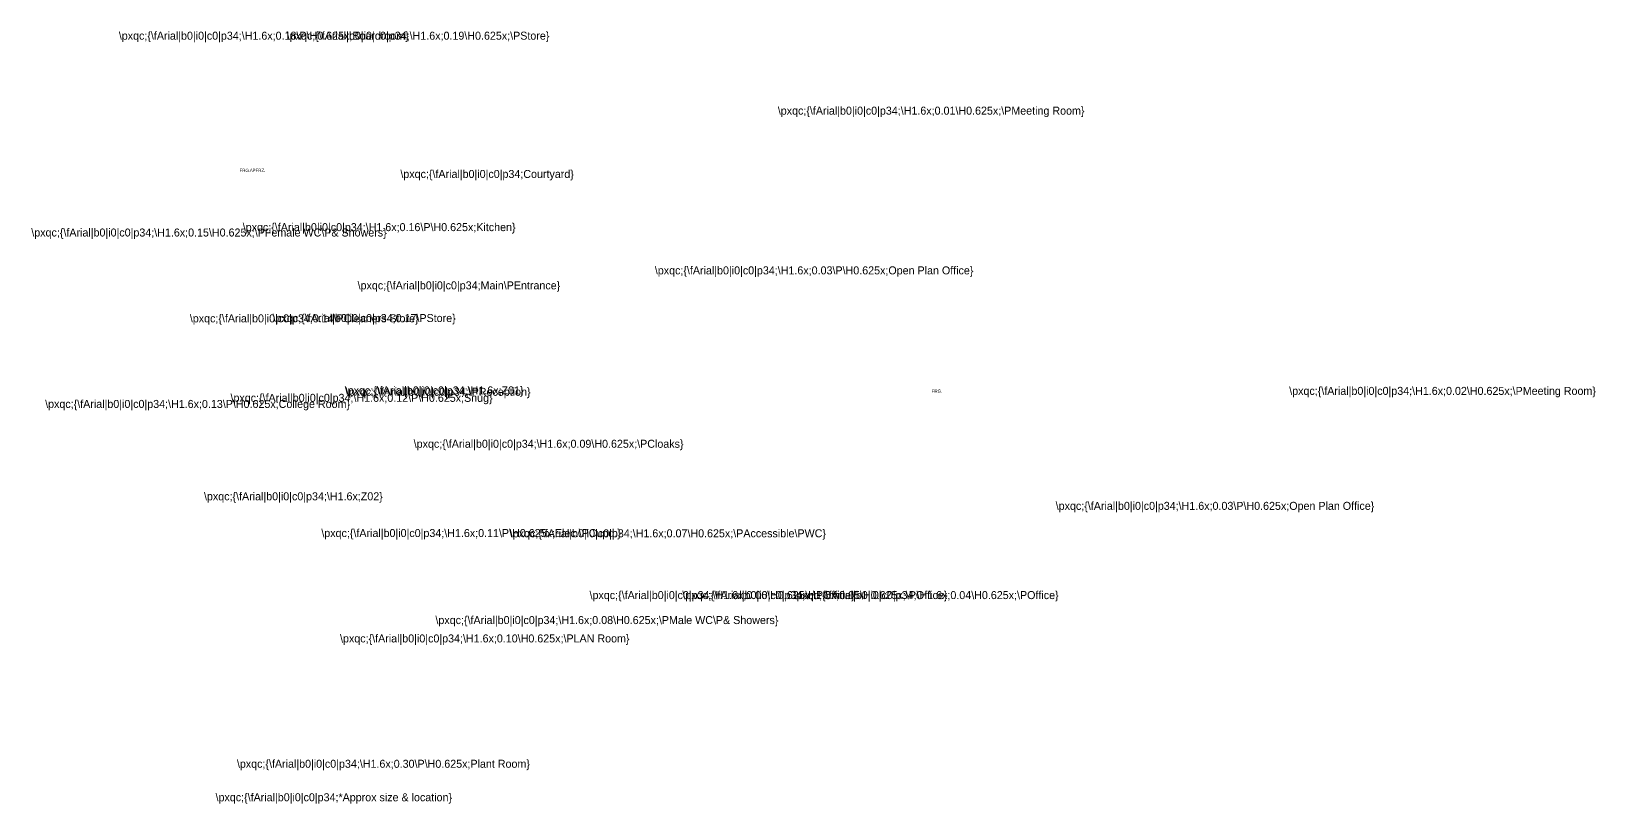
# Model space of a CAD drawing. Header units: millimetres. Extents: x 84468 to 339490, y -5784 to 52720.
# Drawn here: x 84468 to 133350, y 11497 to 35644 of the extents above; entities that cross this region are included whole.
import ezdxf

# ---------------------------------------------------------------- set-up
doc = ezdxf.new("R2010")
doc.units = ezdxf.units.MM
for name, color, linetype in [('4THFL', 7, 'Continuous'), ('BENCH', 7, 'Continuous'), ('PRSNAMES', 7, 'Continuous'), ('ROOM_NAMES', 7, 'Continuous')]:
    doc.layers.add(name, color=color, linetype=linetype)

msp = doc.modelspace()

# ---------------------------------------------------------------- texts
at = {"layer": '4THFL'}
msp.add_text('\\pxqc;{\\fArial|b0|i0|c0|p34;*Approx size & location}', height=250, dxfattribs=at).set_placement((90225, 11574))
at = {"layer": 'BENCH'}
for s, p in [('FRG./\\PFRZ.', (90975, 31245)), ('FRG.', (112603, 24345))]:
    msp.add_text(s, height=100, dxfattribs=at).set_placement(p)
at = {"layer": 'PRSNAMES'}
for s, p in [('\\pxqc;{\\fArial|b0|i0|c0|p34;\\H1.6x;Z01}', (94261, 24293)), ('\\pxqc;{\\fArial|b0|i0|c0|p34;\\H1.6x;Z02}', (89863, 20982))]:
    msp.add_text(s, height=250, dxfattribs=at).set_placement(p)
at = {"layer": 'ROOM_NAMES'}
for s, p in [('\\pxqc;{\\fArial|b0|i0|c0|p34;\\H1.6x;0.18\\P\\H0.625x;Boardroom}', (87202, 35380)), ('\\pxqc;{\\fArial|b0|i0|c0|p34;\\H1.6x;0.19\\H0.625x;\\PStore}', (92448, 35380)), ('\\pxqc;{\\fArial|b0|i0|c0|p34;\\H1.6x;0.01\\H0.625x;\\PMeeting Room}', (107793, 33037)), ('\\pxqc;{\\fArial|b0|i0|c0|p34;Courtyard}', (96000, 31058)), ('\\pxqc;{\\fArial|b0|i0|c0|p34;\\H1.6x;0.15\\H0.625x;\\PFemale WC\\P& Showers}', (84468, 29228)), ('\\pxqc;{\\fArial|b0|i0|c0|p34;\\H1.6x;0.16\\P\\H0.625x;Kitchen}', (91075, 29396)), ('\\pxqc;{\\fArial|b0|i0|c0|p34;\\H1.6x;0.03\\P\\H0.625x;Open Plan Office}', (103951, 28044)), ('\\pxqc;{\\fArial|b0|i0|c0|p34;Main\\PEntrance}', (94664, 27576)), ('\\pxqc;{\\fArial|b0|i0|c0|p34;0.14\\PCleaners Store}', (89421, 26544)), ('\\pxqc;{\\fArial|b0|i0|c0|p34;0.17\\PStore}', (92011, 26554)), ('\\pxqc;{\\fArial|b0|i0|c0|p34;\\PReception}', (94294, 24249)), ('\\pxqc;{\\fArial|b0|i0|c0|p34;\\H1.6x;0.02\\H0.625x;\\PMeeting Room}', (123773, 24277)), ('\\pxqc;{\\fArial|b0|i0|c0|p34;\\H1.6x;0.13\\P\\H0.625x;College Room}', (84900, 23869)), ('\\pxqc;{\\fArial|b0|i0|c0|p34;\\H1.6x;0.12\\P\\H0.625x;Snug}', (90692, 24060)), ('\\pxqc;{\\fArial|b0|i0|c0|p34;\\H1.6x;0.09\\H0.625x;\\PCloaks}', (96417, 22624)), ('\\pxqc;{\\fArial|b0|i0|c0|p34;\\H1.6x;0.03\\P\\H0.625x;Open Plan Office}', (116477, 20683)), ('\\pxqc;{\\fArial|b0|i0|c0|p34;\\H1.6x;0.11\\P\\H0.625x;Elec.\\PCupd.}', (93530, 19833)), ('\\pxqc;{\\fArial|b0|i0|c0|p34;\\H1.6x;0.07\\H0.625x;\\PAccessible\\PWC}', (99419, 19825)), ('\\pxqc;{\\fArial|b0|i0|c0|p34;\\H1.6x;0.06\\H0.625x;\\POffice}', (101911, 17894)), ('\\pxqc;{\\fArial|b0|i0|c0|p34;\\H1.6x;0.05\\H0.625x;\\POffice}', (104811, 17894)), ('\\pxqc;{\\fArial|b0|i0|c0|p34;\\H1.6x;0.04\\H0.625x;\\POffice}', (108286, 17894)), ('\\pxqc;{\\fArial|b0|i0|c0|p34;\\H1.6x;0.08\\H0.625x;\\PMale WC\\P& Showers}', (97096, 17113)), ('\\pxqc;{\\fArial|b0|i0|c0|p34;\\H1.6x;0.10\\H0.625x;\\PLAN Room}', (94115, 16539)), ('\\pxqc;{\\fArial|b0|i0|c0|p34;\\H1.6x;0.30\\P\\H0.625x;Plant Room}', (90892, 12621))]:
    msp.add_text(s, height=250, dxfattribs=at).set_placement(p)

doc.saveas('drawing.dxf')
